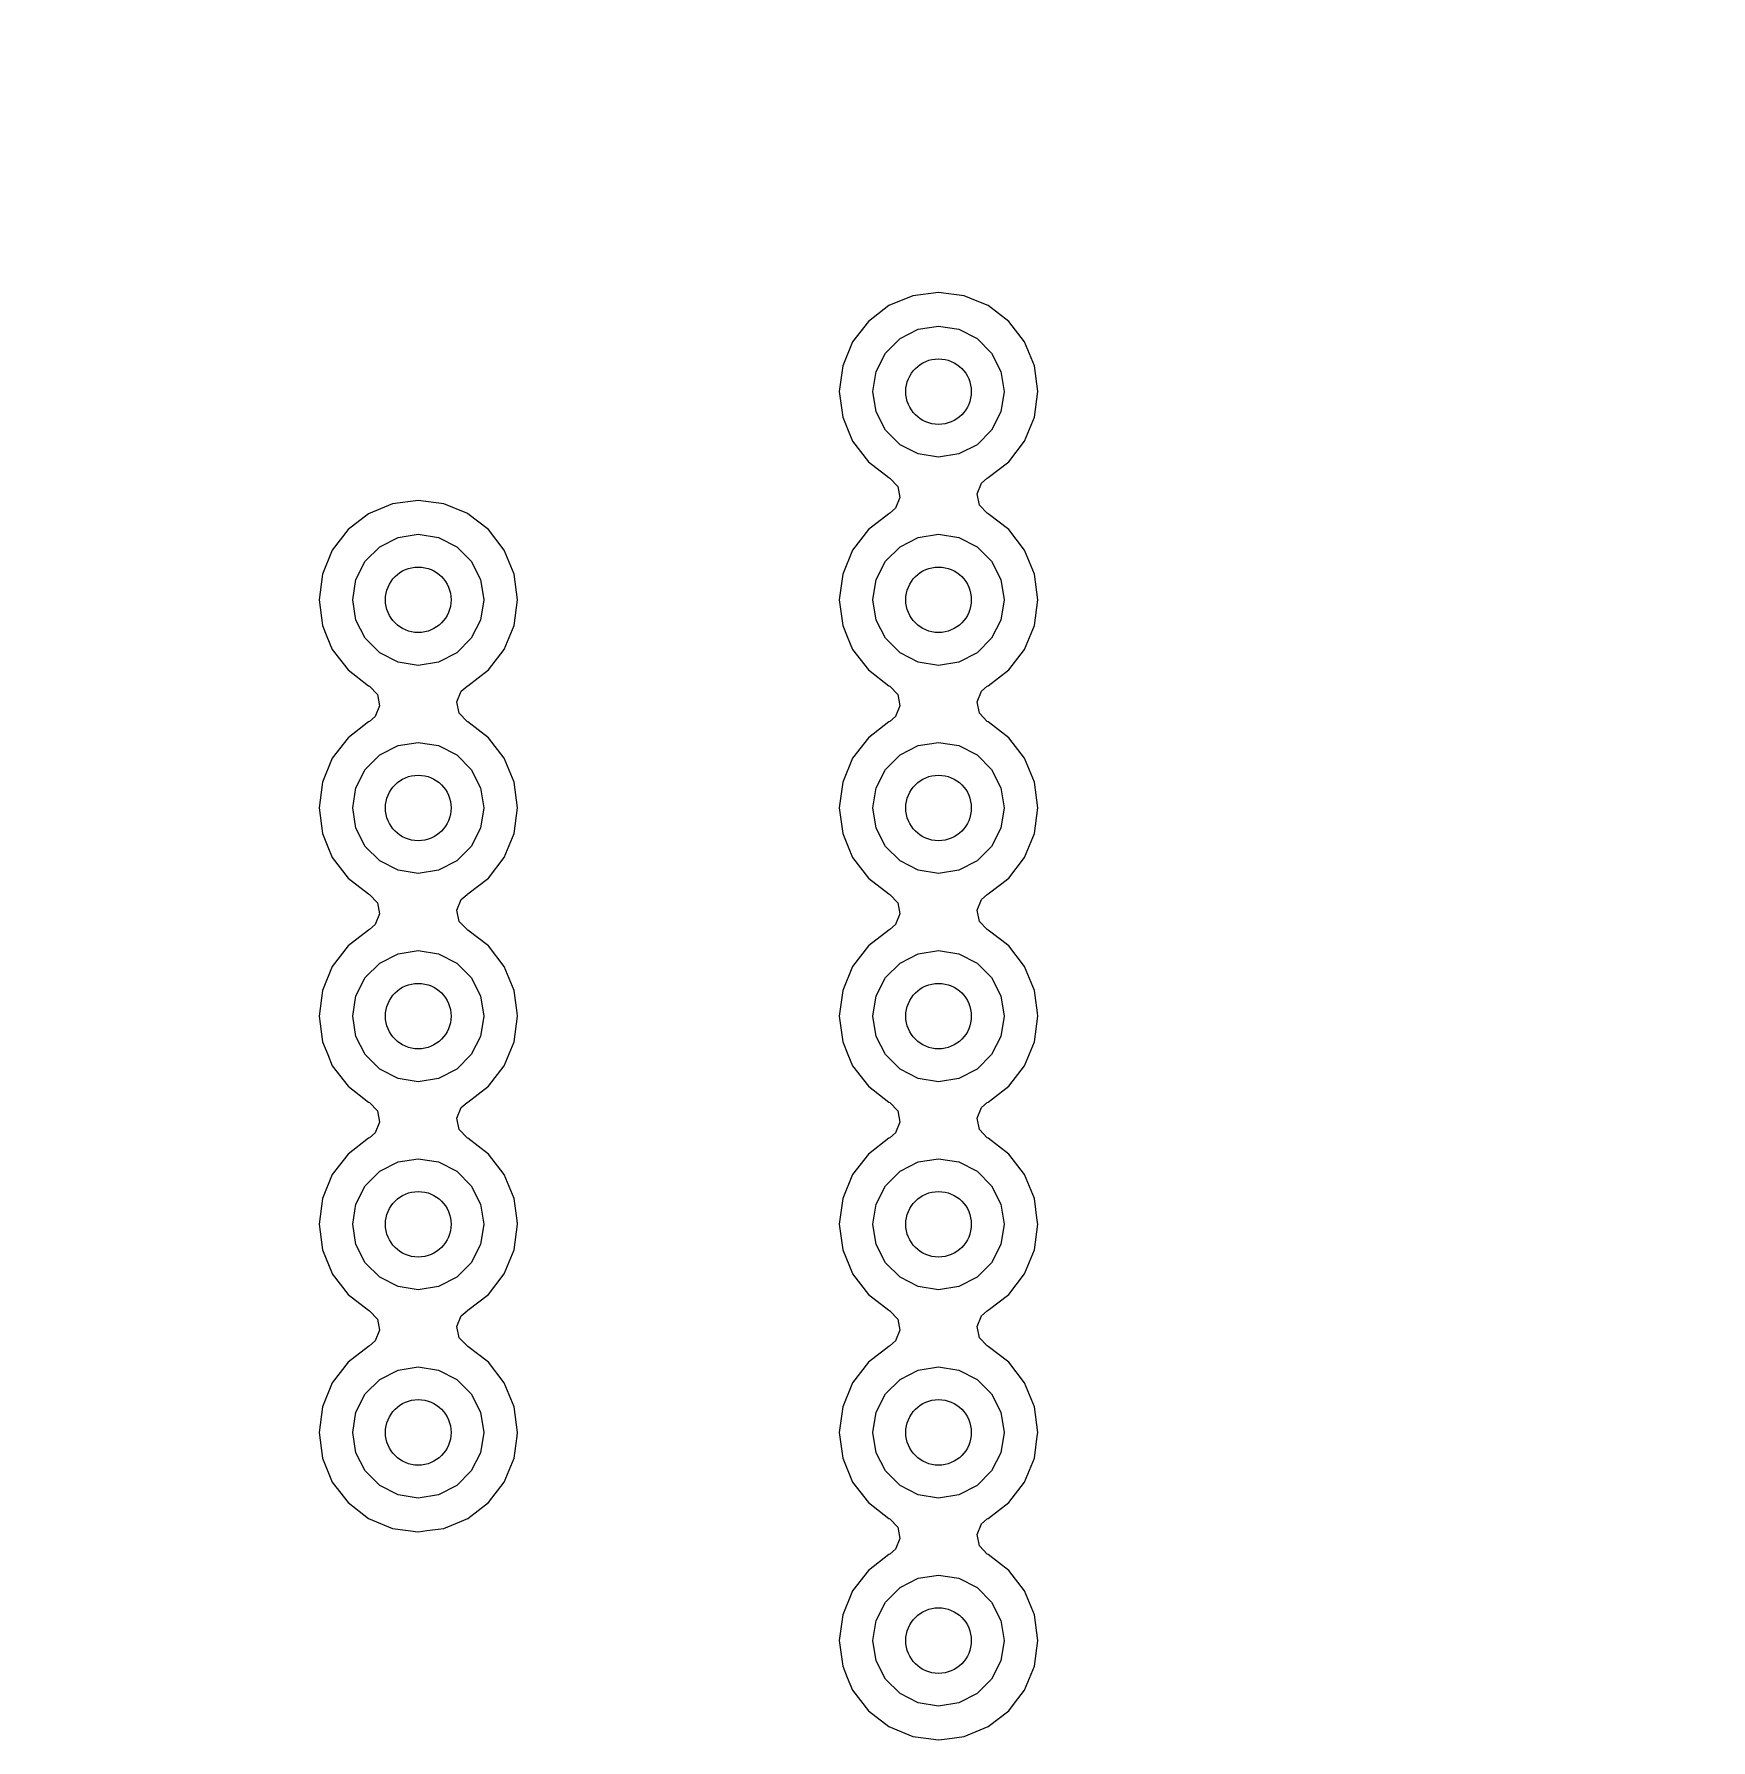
# Model space of a CAD drawing. Extents: x 116 to 183, y -128 to -37.6.
# Drawn here: x 128.21 to 138.44, y -74.01 to -63.6 of the extents above; entities that cross this region are included whole.
import ezdxf

# ---------------------------------------------------------------- set-up
doc = ezdxf.new("R2010")
doc.units = 0
doc.layers.add('BLACK', color=7, linetype='CONTINUOUS')

msp = doc.modelspace()

# ---------------------------------------------------------------- linework, layer by layer
at = {"layer": 'BLACK', "linetype": 'CONTINUOUS'}
for p, q in [((133.574237, -65.200956), (133.42816, -65.261463)), ((133.574239, -65.200955), (133.574237, -65.200956)), ((133.730999, -65.180318), (133.574239, -65.200955)), ((133.731001, -65.180318), (133.730999, -65.180318)), ((133.88776, -65.200955), (133.731001, -65.180318)), ((133.887762, -65.200956), (133.88776, -65.200955)), ((133.955852, -65.22916), (133.887762, -65.200956)), ((134.033841, -65.261464), (133.955852, -65.22916)), ((133.42816, -65.261463), (133.302718, -65.357718)), ((134.159282, -65.357718), (134.033841, -65.261464)), ((133.302718, -65.357718), (133.206463, -65.48316)), ((133.495886, -65.462393), (133.607393, -65.405577)), ((133.607393, -65.405577), (133.731, -65.386)), ((133.731, -65.386), (133.854607, -65.405577)), ((133.854607, -65.405577), (133.966114, -65.462393)), ((134.255536, -65.483159), (134.159282, -65.357718)), ((133.206463, -65.48316), (133.145956, -65.629237)), ((133.350577, -65.662393), (133.407393, -65.550886)), ((133.407393, -65.550886), (133.495886, -65.462393)), ((133.966114, -65.462393), (134.054607, -65.550886)), ((134.054607, -65.550886), (134.111423, -65.662393)), ((134.316044, -65.629238), (134.255536, -65.483159)), ((133.145955, -65.629239), (133.125318, -65.785998)), ((133.145956, -65.629237), (133.145955, -65.629239)), ((133.331, -65.786), (133.350577, -65.662393)), ((134.111423, -65.662393), (134.131, -65.786)), ((134.336682, -65.786), (134.316044, -65.629238)), ((133.125318, -65.785998), (133.125318, -65.786001)), ((133.125318, -65.786001), (133.145955, -65.94276)), ((133.350577, -65.909607), (133.331, -65.786)), ((134.131, -65.786), (134.111423, -65.909607)), ((134.316044, -65.942762), (134.336682, -65.786)), ((133.145955, -65.94276), (133.145956, -65.942762)), ((133.145956, -65.942762), (133.179383, -66.023463)), ((133.407393, -66.021114), (133.350577, -65.909607)), ((134.111423, -65.909607), (134.054607, -66.021114)), ((134.255536, -66.088841), (134.316044, -65.942762)), ((133.179383, -66.023463), (133.206464, -66.088841)), ((133.495886, -66.109607), (133.407393, -66.021114)), ((134.054607, -66.021114), (133.966114, -66.109607)), ((133.206464, -66.088841), (133.302718, -66.214282)), ((133.607393, -66.166423), (133.495886, -66.109607)), ((133.731, -66.186), (133.607393, -66.166423)), ((133.854607, -66.166423), (133.731, -66.186)), ((133.966114, -66.109607), (133.854607, -66.166423)), ((134.159282, -66.214282), (134.255536, -66.088841)), ((133.302718, -66.214282), (133.428159, -66.310536)), ((134.033841, -66.310536), (134.159282, -66.214282)), ((133.428159, -66.310536), (133.428166, -66.310541)), ((133.428166, -66.310541), (133.433487, -66.313613)), ((133.433487, -66.313613), (133.481703, -66.364179)), ((133.481703, -66.364179), (133.494927, -66.432786)), ((133.967072, -66.409218), (133.993037, -66.344352)), ((133.993037, -66.344352), (134.028515, -66.31361)), ((134.028515, -66.31361), (134.033828, -66.310541)), ((134.033828, -66.310541), (134.033841, -66.310536)), ((130.399237, -66.470956), (130.25316, -66.531463)), ((130.399239, -66.470955), (130.399237, -66.470956)), ((130.555999, -66.450318), (130.399239, -66.470955)), ((130.556001, -66.450318), (130.555999, -66.450318)), ((130.71276, -66.470955), (130.556001, -66.450318)), ((130.712762, -66.470956), (130.71276, -66.470955)), ((130.851412, -66.528387), (130.712762, -66.470956)), ((133.468959, -66.497651), (133.433487, -66.528387)), ((133.494927, -66.432786), (133.468959, -66.497651)), ((133.980298, -66.477825), (133.967072, -66.409218)), ((134.028515, -66.52839), (133.980298, -66.477825)), ((130.25316, -66.531463), (130.127718, -66.627718)), ((130.858841, -66.531464), (130.851412, -66.528387)), ((130.984282, -66.627718), (130.858841, -66.531464)), ((133.428166, -66.531458), (133.302718, -66.627718)), ((133.433487, -66.528387), (133.428166, -66.531458)), ((134.033834, -66.531461), (134.028515, -66.52839)), ((134.033841, -66.531464), (134.033834, -66.531461)), ((134.159282, -66.627718), (134.033841, -66.531464)), ((130.127718, -66.627718), (130.031463, -66.75316)), ((130.320886, -66.732393), (130.432393, -66.675577)), ((130.432393, -66.675577), (130.556, -66.656)), ((130.556, -66.656), (130.679607, -66.675577)), ((130.679607, -66.675577), (130.791114, -66.732393)), ((131.080536, -66.753159), (130.984282, -66.627718)), ((133.302718, -66.627718), (133.206463, -66.75316)), ((133.495886, -66.732393), (133.607393, -66.675577)), ((133.607393, -66.675577), (133.731, -66.656)), ((133.731, -66.656), (133.854607, -66.675577)), ((133.854607, -66.675577), (133.966114, -66.732393)), ((134.255536, -66.753159), (134.159282, -66.627718)), ((130.031463, -66.75316), (129.970956, -66.899237)), ((130.232393, -66.820886), (130.320886, -66.732393)), ((130.791114, -66.732393), (130.879607, -66.820886)), ((131.141044, -66.899238), (131.080536, -66.753159)), ((133.206463, -66.75316), (133.145956, -66.899237)), ((133.407393, -66.820886), (133.495886, -66.732393)), ((133.966114, -66.732393), (134.054607, -66.820886)), ((134.316044, -66.899238), (134.255536, -66.753159)), ((129.970955, -66.899239), (129.950318, -67.055998)), ((129.970956, -66.899237), (129.970955, -66.899239)), ((130.175577, -66.932393), (130.232393, -66.820886)), ((130.879607, -66.820886), (130.936423, -66.932393)), ((131.161682, -67.056), (131.141044, -66.899238)), ((133.145955, -66.899239), (133.125318, -67.055998)), ((133.145956, -66.899237), (133.145955, -66.899239)), ((133.350577, -66.932393), (133.407393, -66.820886)), ((134.054607, -66.820886), (134.111423, -66.932393)), ((134.336682, -67.056), (134.316044, -66.899238)), ((130.156, -67.056), (130.175577, -66.932393)), ((130.936423, -66.932393), (130.956, -67.056)), ((133.331, -67.056), (133.350577, -66.932393)), ((134.111423, -66.932393), (134.131, -67.056)), ((129.950318, -67.055998), (129.950318, -67.056001)), ((129.950318, -67.056001), (129.970955, -67.21276)), ((130.175577, -67.179607), (130.156, -67.056)), ((130.956, -67.056), (130.936423, -67.179607)), ((131.141044, -67.212762), (131.161682, -67.056)), ((133.125318, -67.055998), (133.125318, -67.056001)), ((133.125318, -67.056001), (133.145955, -67.21276)), ((133.350577, -67.179607), (133.331, -67.056)), ((134.131, -67.056), (134.111423, -67.179607)), ((134.316044, -67.212762), (134.336682, -67.056)), ((129.970955, -67.21276), (129.970956, -67.212762)), ((129.970956, -67.212762), (129.998905, -67.280238)), ((130.232393, -67.291114), (130.175577, -67.179607)), ((130.936423, -67.179607), (130.879607, -67.291114)), ((131.080536, -67.358841), (131.141044, -67.212762)), ((133.145955, -67.21276), (133.145956, -67.212762)), ((133.145956, -67.212762), (133.173905, -67.280238)), ((133.407393, -67.291114), (133.350577, -67.179607)), ((134.111423, -67.179607), (134.054607, -67.291114)), ((134.255536, -67.358841), (134.316044, -67.212762)), ((129.998905, -67.280238), (130.031464, -67.358841)), ((130.320886, -67.379607), (130.232393, -67.291114)), ((130.879607, -67.291114), (130.791114, -67.379607)), ((133.173905, -67.280238), (133.206464, -67.358841)), ((133.495886, -67.379607), (133.407393, -67.291114)), ((134.054607, -67.291114), (133.966114, -67.379607)), ((130.031464, -67.358841), (130.127718, -67.484282)), ((130.432393, -67.436423), (130.320886, -67.379607)), ((130.556, -67.456), (130.432393, -67.436423)), ((130.679607, -67.436423), (130.556, -67.456)), ((130.791114, -67.379607), (130.679607, -67.436423)), ((130.984282, -67.484282), (131.080536, -67.358841)), ((133.206464, -67.358841), (133.302718, -67.484282)), ((133.607393, -67.436423), (133.495886, -67.379607)), ((133.731, -67.456), (133.607393, -67.436423)), ((133.854607, -67.436423), (133.731, -67.456)), ((133.966114, -67.379607), (133.854607, -67.436423)), ((134.159282, -67.484282), (134.255536, -67.358841)), ((130.127718, -67.484282), (130.253159, -67.580536)), ((130.858841, -67.580536), (130.984282, -67.484282)), ((133.302718, -67.484282), (133.428159, -67.580536)), ((134.033841, -67.580536), (134.159282, -67.484282)), ((130.253159, -67.580536), (130.253166, -67.580541)), ((130.253166, -67.580541), (130.258487, -67.583613)), ((130.258487, -67.583613), (130.306703, -67.634179)), ((130.306703, -67.634179), (130.319927, -67.702786)), ((130.792072, -67.679218), (130.818037, -67.614352)), ((130.818037, -67.614352), (130.853515, -67.58361)), ((130.853515, -67.58361), (130.858828, -67.580541)), ((130.858828, -67.580541), (130.858841, -67.580536)), ((133.428159, -67.580536), (133.428166, -67.580541)), ((133.428166, -67.580541), (133.433487, -67.583613)), ((133.433487, -67.583613), (133.481703, -67.634179)), ((133.481703, -67.634179), (133.494927, -67.702786)), ((133.967072, -67.679218), (133.993037, -67.614352)), ((133.993037, -67.614352), (134.028515, -67.58361)), ((134.028515, -67.58361), (134.033828, -67.580541)), ((134.033828, -67.580541), (134.033841, -67.580536)), ((130.319927, -67.702786), (130.293959, -67.767651)), ((130.805298, -67.747825), (130.792072, -67.679218)), ((130.853515, -67.79839), (130.805298, -67.747825)), ((133.494927, -67.702786), (133.468959, -67.767651)), ((133.980298, -67.747825), (133.967072, -67.679218)), ((134.028515, -67.79839), (133.980298, -67.747825)), ((130.253166, -67.801458), (130.127718, -67.897718)), ((130.258487, -67.798387), (130.253166, -67.801458)), ((130.293959, -67.767651), (130.258487, -67.798387)), ((130.858834, -67.801461), (130.853515, -67.79839)), ((130.858841, -67.801464), (130.858834, -67.801461)), ((130.984282, -67.897718), (130.858841, -67.801464)), ((133.428166, -67.801458), (133.302718, -67.897718)), ((133.433487, -67.798387), (133.428166, -67.801458)), ((133.468959, -67.767651), (133.433487, -67.798387)), ((134.033834, -67.801461), (134.028515, -67.79839)), ((134.033841, -67.801464), (134.033834, -67.801461)), ((134.159282, -67.897718), (134.033841, -67.801464)), ((130.127718, -67.897718), (130.031463, -68.02316)), ((130.320886, -68.002393), (130.432393, -67.945577)), ((130.432393, -67.945577), (130.556, -67.926)), ((130.556, -67.926), (130.679607, -67.945577)), ((130.679607, -67.945577), (130.791114, -68.002393)), ((131.080536, -68.023159), (130.984282, -67.897718)), ((133.302718, -67.897718), (133.206463, -68.02316)), ((133.495886, -68.002393), (133.607393, -67.945577)), ((133.607393, -67.945577), (133.731, -67.926)), ((133.731, -67.926), (133.854607, -67.945577)), ((133.854607, -67.945577), (133.966114, -68.002393)), ((134.255536, -68.023159), (134.159282, -67.897718)), ((130.031463, -68.02316), (129.970956, -68.169237)), ((130.232393, -68.090886), (130.320886, -68.002393)), ((130.791114, -68.002393), (130.879607, -68.090886)), ((131.141044, -68.169238), (131.080536, -68.023159)), ((133.206463, -68.02316), (133.145956, -68.169237)), ((133.407393, -68.090886), (133.495886, -68.002393)), ((133.966114, -68.002393), (134.054607, -68.090886)), ((134.316044, -68.169238), (134.255536, -68.023159)), ((130.175577, -68.202393), (130.232393, -68.090886)), ((130.879607, -68.090886), (130.936423, -68.202393)), ((133.350577, -68.202393), (133.407393, -68.090886)), ((134.054607, -68.090886), (134.111423, -68.202393)), ((129.970955, -68.169239), (129.950318, -68.325998)), ((129.970956, -68.169237), (129.970955, -68.169239)), ((130.156, -68.326), (130.175577, -68.202393)), ((130.936423, -68.202393), (130.956, -68.326)), ((131.161682, -68.326), (131.141044, -68.169238)), ((133.145955, -68.169239), (133.125318, -68.325998)), ((133.145956, -68.169237), (133.145955, -68.169239)), ((133.331, -68.326), (133.350577, -68.202393)), ((134.111423, -68.202393), (134.131, -68.326)), ((134.336682, -68.326), (134.316044, -68.169238)), ((129.950318, -68.325998), (129.950318, -68.326001)), ((129.950318, -68.326001), (129.970955, -68.48276)), ((130.175577, -68.449607), (130.156, -68.326)), ((130.956, -68.326), (130.936423, -68.449607)), ((131.141044, -68.482762), (131.161682, -68.326)), ((133.125318, -68.325998), (133.125318, -68.326001)), ((133.125318, -68.326001), (133.145955, -68.48276)), ((133.350577, -68.449607), (133.331, -68.326)), ((134.131, -68.326), (134.111423, -68.449607)), ((134.316044, -68.482762), (134.336682, -68.326)), ((130.232393, -68.561114), (130.175577, -68.449607)), ((130.936423, -68.449607), (130.879607, -68.561114)), ((133.407393, -68.561114), (133.350577, -68.449607)), ((134.111423, -68.449607), (134.054607, -68.561114)), ((129.970955, -68.48276), (129.970956, -68.482762)), ((129.970956, -68.482762), (130.004383, -68.563463)), ((130.004383, -68.563463), (130.031464, -68.628841)), ((130.320886, -68.649607), (130.232393, -68.561114)), ((130.879607, -68.561114), (130.791114, -68.649607)), ((131.080536, -68.628841), (131.141044, -68.482762)), ((133.145955, -68.48276), (133.145956, -68.482762)), ((133.145956, -68.482762), (133.179383, -68.563463)), ((133.179383, -68.563463), (133.206464, -68.628841)), ((133.495886, -68.649607), (133.407393, -68.561114)), ((134.054607, -68.561114), (133.966114, -68.649607)), ((134.255536, -68.628841), (134.316044, -68.482762)), ((130.031464, -68.628841), (130.127718, -68.754282)), ((130.432393, -68.706423), (130.320886, -68.649607)), ((130.791114, -68.649607), (130.679607, -68.706423)), ((130.984282, -68.754282), (131.080536, -68.628841)), ((133.206464, -68.628841), (133.302718, -68.754282)), ((133.607393, -68.706423), (133.495886, -68.649607)), ((133.966114, -68.649607), (133.854607, -68.706423)), ((134.159282, -68.754282), (134.255536, -68.628841)), ((130.127718, -68.754282), (130.253159, -68.850536)), ((130.556, -68.726), (130.432393, -68.706423)), ((130.679607, -68.706423), (130.556, -68.726)), ((130.858841, -68.850536), (130.984282, -68.754282)), ((133.302718, -68.754282), (133.428159, -68.850536)), ((133.731, -68.726), (133.607393, -68.706423)), ((133.854607, -68.706423), (133.731, -68.726)), ((134.033841, -68.850536), (134.159282, -68.754282)), ((130.253159, -68.850536), (130.253166, -68.850541)), ((130.253166, -68.850541), (130.258487, -68.853613)), ((130.258487, -68.853613), (130.306703, -68.904179)), ((130.792072, -68.949218), (130.818037, -68.884352)), ((130.818037, -68.884352), (130.853515, -68.85361)), ((130.853515, -68.85361), (130.858828, -68.850541)), ((130.858828, -68.850541), (130.858841, -68.850536)), ((133.428159, -68.850536), (133.428166, -68.850541)), ((133.428166, -68.850541), (133.433487, -68.853613)), ((133.433487, -68.853613), (133.481703, -68.904179)), ((133.967072, -68.949218), (133.993037, -68.884352)), ((133.993037, -68.884352), (134.028515, -68.85361)), ((134.028515, -68.85361), (134.033828, -68.850541)), ((134.033828, -68.850541), (134.033841, -68.850536)), ((130.319927, -68.972786), (130.293959, -69.037651)), ((130.306703, -68.904179), (130.319927, -68.972786)), ((130.805298, -69.017825), (130.792072, -68.949218)), ((133.494927, -68.972786), (133.468959, -69.037651)), ((133.481703, -68.904179), (133.494927, -68.972786)), ((133.980298, -69.017825), (133.967072, -68.949218)), ((130.253166, -69.071458), (130.127718, -69.167718)), ((130.258487, -69.068387), (130.253166, -69.071458)), ((130.293959, -69.037651), (130.258487, -69.068387)), ((130.853515, -69.06839), (130.805298, -69.017825)), ((130.858834, -69.071461), (130.853515, -69.06839)), ((130.858841, -69.071464), (130.858834, -69.071461)), ((130.984282, -69.167718), (130.858841, -69.071464)), ((133.428166, -69.071458), (133.302718, -69.167718)), ((133.433487, -69.068387), (133.428166, -69.071458)), ((133.468959, -69.037651), (133.433487, -69.068387)), ((134.028515, -69.06839), (133.980298, -69.017825)), ((134.033834, -69.071461), (134.028515, -69.06839)), ((134.033841, -69.071464), (134.033834, -69.071461)), ((134.159282, -69.167718), (134.033841, -69.071464)), ((130.127718, -69.167718), (130.031463, -69.29316)), ((130.432393, -69.215577), (130.556, -69.196)), ((130.556, -69.196), (130.679607, -69.215577)), ((131.080536, -69.293159), (130.984282, -69.167718)), ((133.302718, -69.167718), (133.206463, -69.29316)), ((133.607393, -69.215577), (133.731, -69.196)), ((133.731, -69.196), (133.854607, -69.215577)), ((134.255536, -69.293159), (134.159282, -69.167718)), ((130.031463, -69.29316), (129.970956, -69.439237)), ((130.232393, -69.360886), (130.320886, -69.272393)), ((130.320886, -69.272393), (130.432393, -69.215577)), ((130.679607, -69.215577), (130.791114, -69.272393)), ((130.791114, -69.272393), (130.879607, -69.360886)), ((131.141044, -69.439238), (131.080536, -69.293159)), ((133.206463, -69.29316), (133.145956, -69.439237)), ((133.407393, -69.360886), (133.495886, -69.272393)), ((133.495886, -69.272393), (133.607393, -69.215577)), ((133.854607, -69.215577), (133.966114, -69.272393)), ((133.966114, -69.272393), (134.054607, -69.360886)), ((134.316044, -69.439238), (134.255536, -69.293159)), ((130.175577, -69.472393), (130.232393, -69.360886)), ((130.879607, -69.360886), (130.936423, -69.472393)), ((133.350577, -69.472393), (133.407393, -69.360886)), ((134.054607, -69.360886), (134.111423, -69.472393)), ((129.970955, -69.439239), (129.950318, -69.595998)), ((129.970956, -69.439237), (129.970955, -69.439239)), ((130.156, -69.596), (130.175577, -69.472393)), ((130.936423, -69.472393), (130.956, -69.596)), ((131.141044, -69.439239), (131.141044, -69.439238)), ((131.158978, -69.575464), (131.141044, -69.439239)), ((133.145955, -69.439239), (133.125318, -69.595998)), ((133.145956, -69.439237), (133.145955, -69.439239)), ((133.331, -69.596), (133.350577, -69.472393)), ((134.111423, -69.472393), (134.131, -69.596)), ((134.316044, -69.439239), (134.316044, -69.439238)), ((134.333978, -69.575464), (134.316044, -69.439239)), ((129.950318, -69.595998), (129.950318, -69.596001)), ((129.950318, -69.596001), (129.970955, -69.75276)), ((130.175577, -69.719607), (130.156, -69.596)), ((130.956, -69.596), (130.936423, -69.719607)), ((131.141044, -69.752762), (131.161682, -69.596)), ((131.161682, -69.596), (131.158978, -69.575464)), ((133.125318, -69.595998), (133.125318, -69.596001)), ((133.125318, -69.596001), (133.145955, -69.75276)), ((133.350577, -69.719607), (133.331, -69.596)), ((134.131, -69.596), (134.111423, -69.719607)), ((134.316044, -69.752762), (134.336682, -69.596)), ((134.336682, -69.596), (134.333978, -69.575464)), ((130.232393, -69.831114), (130.175577, -69.719607)), ((130.936423, -69.719607), (130.879607, -69.831114)), ((133.407393, -69.831114), (133.350577, -69.719607)), ((134.111423, -69.719607), (134.054607, -69.831114)), ((129.970955, -69.75276), (129.970956, -69.752762)), ((129.970956, -69.752762), (130.003342, -69.83095)), ((131.080536, -69.898841), (131.141044, -69.752762)), ((133.145955, -69.75276), (133.145956, -69.752762)), ((133.145956, -69.752762), (133.178342, -69.83095)), ((134.255536, -69.898841), (134.316044, -69.752762)), ((130.003342, -69.83095), (130.031464, -69.898841)), ((130.031464, -69.898841), (130.127718, -70.024282)), ((130.320886, -69.919607), (130.232393, -69.831114)), ((130.432393, -69.976423), (130.320886, -69.919607)), ((130.791114, -69.919607), (130.679607, -69.976423)), ((130.879607, -69.831114), (130.791114, -69.919607)), ((130.984282, -70.024282), (131.080536, -69.898841)), ((133.178342, -69.83095), (133.206464, -69.898841)), ((133.206464, -69.898841), (133.302718, -70.024282)), ((133.495886, -69.919607), (133.407393, -69.831114)), ((133.607393, -69.976423), (133.495886, -69.919607)), ((133.966114, -69.919607), (133.854607, -69.976423)), ((134.054607, -69.831114), (133.966114, -69.919607)), ((134.159282, -70.024282), (134.255536, -69.898841)), ((130.127718, -70.024282), (130.253159, -70.120536)), ((130.556, -69.996), (130.432393, -69.976423)), ((130.679607, -69.976423), (130.556, -69.996)), ((130.858841, -70.120536), (130.984282, -70.024282)), ((133.302718, -70.024282), (133.428159, -70.120536)), ((133.731, -69.996), (133.607393, -69.976423)), ((133.854607, -69.976423), (133.731, -69.996)), ((134.060607, -70.099998), (134.159282, -70.024282)), ((130.253159, -70.120536), (130.253166, -70.120541)), ((130.253166, -70.120541), (130.258487, -70.123613)), ((130.258487, -70.123613), (130.306703, -70.174179)), ((130.818037, -70.154352), (130.853515, -70.12361)), ((130.853515, -70.12361), (130.858828, -70.120541)), ((130.858828, -70.120541), (130.858841, -70.120536)), ((133.428159, -70.120536), (133.428166, -70.120541)), ((133.428166, -70.120541), (133.433487, -70.123613)), ((133.433487, -70.123613), (133.481703, -70.174179)), ((133.993037, -70.154352), (134.028515, -70.12361)), ((134.028515, -70.12361), (134.033828, -70.120541)), ((134.033828, -70.120541), (134.033841, -70.120536)), ((134.033841, -70.120536), (134.060607, -70.099998)), ((130.319927, -70.242786), (130.293959, -70.307651)), ((130.306703, -70.174179), (130.319927, -70.242786)), ((130.792072, -70.219218), (130.818037, -70.154352)), ((130.805298, -70.287825), (130.792072, -70.219218)), ((133.494927, -70.242786), (133.468959, -70.307651)), ((133.481703, -70.174179), (133.494927, -70.242786)), ((133.967072, -70.219218), (133.993037, -70.154352)), ((133.980298, -70.287825), (133.967072, -70.219218)), ((130.253166, -70.341458), (130.127718, -70.437718)), ((130.258487, -70.338387), (130.253166, -70.341458)), ((130.293959, -70.307651), (130.258487, -70.338387)), ((130.853515, -70.33839), (130.805298, -70.287825)), ((130.858834, -70.341461), (130.853515, -70.33839)), ((130.858841, -70.341464), (130.858834, -70.341461)), ((130.984282, -70.437718), (130.858841, -70.341464)), ((133.428166, -70.341458), (133.302718, -70.437718)), ((133.433487, -70.338387), (133.428166, -70.341458)), ((133.468959, -70.307651), (133.433487, -70.338387)), ((134.028515, -70.33839), (133.980298, -70.287825)), ((134.033834, -70.341461), (134.028515, -70.33839)), ((134.033841, -70.341464), (134.033834, -70.341461)), ((134.159282, -70.437718), (134.033841, -70.341464)), ((130.127718, -70.437718), (130.031463, -70.56316)), ((131.080536, -70.563159), (130.984282, -70.437718)), ((133.302718, -70.437718), (133.206463, -70.56316)), ((134.255536, -70.563159), (134.159282, -70.437718)), ((130.232393, -70.630886), (130.320886, -70.542393)), ((130.320886, -70.542393), (130.432393, -70.485577)), ((130.432393, -70.485577), (130.556, -70.466)), ((130.556, -70.466), (130.679607, -70.485577)), ((130.679607, -70.485577), (130.791114, -70.542393)), ((130.791114, -70.542393), (130.879607, -70.630886)), ((133.407393, -70.630886), (133.495886, -70.542393)), ((133.495886, -70.542393), (133.607393, -70.485577)), ((133.607393, -70.485577), (133.731, -70.466)), ((133.731, -70.466), (133.854607, -70.485577)), ((133.854607, -70.485577), (133.966114, -70.542393)), ((133.966114, -70.542393), (134.054607, -70.630886)), ((130.031463, -70.56316), (129.970956, -70.709237)), ((130.175577, -70.742393), (130.232393, -70.630886)), ((130.879607, -70.630886), (130.936423, -70.742393)), ((131.141044, -70.709238), (131.080536, -70.563159)), ((133.206463, -70.56316), (133.145956, -70.709237)), ((133.350577, -70.742393), (133.407393, -70.630886)), ((134.054607, -70.630886), (134.111423, -70.742393)), ((134.316044, -70.709238), (134.255536, -70.563159)), ((129.970955, -70.709239), (129.950318, -70.865998)), ((129.970956, -70.709237), (129.970955, -70.709239)), ((130.156, -70.866), (130.175577, -70.742393)), ((130.936423, -70.742393), (130.956, -70.866)), ((131.141044, -70.709239), (131.141044, -70.709238)), ((131.158685, -70.843238), (131.141044, -70.709239)), ((133.145955, -70.709239), (133.125318, -70.865998)), ((133.145956, -70.709237), (133.145955, -70.709239)), ((133.331, -70.866), (133.350577, -70.742393)), ((134.111423, -70.742393), (134.131, -70.866)), ((134.316044, -70.709239), (134.316044, -70.709238)), ((134.333685, -70.843238), (134.316044, -70.709239)), ((129.950318, -70.865998), (129.950318, -70.866001)), ((129.950318, -70.866001), (129.970955, -71.02276)), ((130.175577, -70.989607), (130.156, -70.866)), ((130.956, -70.866), (130.936423, -70.989607)), ((131.141044, -71.022762), (131.161682, -70.866)), ((131.161682, -70.866), (131.158685, -70.843238)), ((133.125318, -70.865998), (133.125318, -70.866001)), ((133.125318, -70.866001), (133.145955, -71.02276)), ((133.350577, -70.989607), (133.331, -70.866)), ((134.131, -70.866), (134.111423, -70.989607)), ((134.316044, -71.022762), (134.336682, -70.866)), ((134.336682, -70.866), (134.333685, -70.843238)), ((129.970955, -71.02276), (129.970956, -71.022762)), ((129.970956, -71.022762), (130.03071, -71.167022)), ((130.232393, -71.101114), (130.175577, -70.989607)), ((130.936423, -70.989607), (130.879607, -71.101114)), ((131.080536, -71.168841), (131.141044, -71.022762)), ((133.145955, -71.02276), (133.145956, -71.022762)), ((133.145956, -71.022762), (133.20571, -71.167022)), ((133.407393, -71.101114), (133.350577, -70.989607)), ((134.111423, -70.989607), (134.054607, -71.101114)), ((134.255536, -71.168841), (134.316044, -71.022762)), ((130.03071, -71.167022), (130.031464, -71.168841)), ((130.031464, -71.168841), (130.127718, -71.294282)), ((130.320886, -71.189607), (130.232393, -71.101114)), ((130.879607, -71.101114), (130.791114, -71.189607)), ((130.984282, -71.294282), (131.080536, -71.168841)), ((133.20571, -71.167022), (133.206464, -71.168841)), ((133.206464, -71.168841), (133.302718, -71.294282)), ((133.495886, -71.189607), (133.407393, -71.101114)), ((134.054607, -71.101114), (133.966114, -71.189607)), ((134.159282, -71.294282), (134.255536, -71.168841)), ((130.432393, -71.246423), (130.320886, -71.189607)), ((130.556, -71.266), (130.432393, -71.246423)), ((130.679607, -71.246423), (130.556, -71.266)), ((130.791114, -71.189607), (130.679607, -71.246423)), ((133.607393, -71.246423), (133.495886, -71.189607)), ((133.731, -71.266), (133.607393, -71.246423)), ((133.854607, -71.246423), (133.731, -71.266)), ((133.966114, -71.189607), (133.854607, -71.246423)), ((130.127718, -71.294282), (130.253159, -71.390536)), ((130.253159, -71.390536), (130.253166, -71.390541)), ((130.253166, -71.390541), (130.258487, -71.393613)), ((130.853515, -71.39361), (130.858828, -71.390541)), ((130.858828, -71.390541), (130.858841, -71.390536)), ((130.858841, -71.390536), (130.984282, -71.294282)), ((133.302718, -71.294282), (133.428159, -71.390536)), ((133.428159, -71.390536), (133.428166, -71.390541)), ((133.428166, -71.390541), (133.433487, -71.393613)), ((134.028515, -71.39361), (134.033828, -71.390541)), ((134.033828, -71.390541), (134.033841, -71.390536)), ((134.033841, -71.390536), (134.159282, -71.294282)), ((130.258487, -71.393613), (130.306703, -71.444179)), ((130.306703, -71.444179), (130.319927, -71.512786)), ((130.792072, -71.489218), (130.818037, -71.424352)), ((130.805298, -71.557825), (130.792072, -71.489218)), ((130.818037, -71.424352), (130.853515, -71.39361)), ((133.433487, -71.393613), (133.481703, -71.444179)), ((133.481703, -71.444179), (133.494927, -71.512786)), ((133.967072, -71.489218), (133.993037, -71.424352)), ((133.980298, -71.557825), (133.967072, -71.489218)), ((133.993037, -71.424352), (134.028515, -71.39361)), ((130.293959, -71.577651), (130.258487, -71.608387)), ((130.319927, -71.512786), (130.293959, -71.577651)), ((130.853515, -71.60839), (130.805298, -71.557825)), ((133.468959, -71.577651), (133.433487, -71.608387)), ((133.494927, -71.512786), (133.468959, -71.577651)), ((134.028515, -71.60839), (133.980298, -71.557825)), ((130.253166, -71.611458), (130.127718, -71.707718)), ((130.258487, -71.608387), (130.253166, -71.611458)), ((130.858834, -71.611461), (130.853515, -71.60839)), ((130.858841, -71.611464), (130.858834, -71.611461)), ((130.984282, -71.707718), (130.858841, -71.611464)), ((133.428166, -71.611458), (133.302718, -71.707718)), ((133.433487, -71.608387), (133.428166, -71.611458)), ((134.033834, -71.611461), (134.028515, -71.60839)), ((134.033841, -71.611464), (134.033834, -71.611461)), ((134.159282, -71.707718), (134.033841, -71.611464)), ((130.127718, -71.707718), (130.031463, -71.83316)), ((130.320886, -71.812393), (130.432393, -71.755577)), ((130.432393, -71.755577), (130.556, -71.736)), ((130.556, -71.736), (130.679607, -71.755577)), ((130.679607, -71.755577), (130.791114, -71.812393)), ((131.080536, -71.833159), (130.984282, -71.707718)), ((133.302718, -71.707718), (133.206463, -71.83316)), ((133.495886, -71.812393), (133.607393, -71.755577)), ((133.607393, -71.755577), (133.731, -71.736)), ((133.731, -71.736), (133.854607, -71.755577)), ((133.854607, -71.755577), (133.966114, -71.812393)), ((134.255536, -71.833159), (134.159282, -71.707718)), ((130.031463, -71.83316), (129.970956, -71.979237)), ((130.175577, -72.012393), (130.232393, -71.900886)), ((130.232393, -71.900886), (130.320886, -71.812393)), ((130.791114, -71.812393), (130.879607, -71.900886)), ((130.879607, -71.900886), (130.936423, -72.012393)), ((131.141044, -71.979238), (131.080536, -71.833159)), ((133.206463, -71.83316), (133.145956, -71.979237)), ((133.350577, -72.012393), (133.407393, -71.900886)), ((133.407393, -71.900886), (133.495886, -71.812393)), ((133.966114, -71.812393), (134.054607, -71.900886)), ((134.054607, -71.900886), (134.111423, -72.012393)), ((134.316044, -71.979238), (134.255536, -71.833159)), ((129.970955, -71.979239), (129.950318, -72.135998)), ((129.970956, -71.979237), (129.970955, -71.979239)), ((130.156, -72.136), (130.175577, -72.012393)), ((130.936423, -72.012393), (130.956, -72.136)), ((131.141044, -71.979239), (131.141044, -71.979238)), ((131.161682, -72.135998), (131.141044, -71.979239)), ((133.145955, -71.979239), (133.125318, -72.135998)), ((133.145956, -71.979237), (133.145955, -71.979239)), ((133.331, -72.136), (133.350577, -72.012393)), ((134.111423, -72.012393), (134.131, -72.136)), ((134.316044, -71.979239), (134.316044, -71.979238)), ((134.336682, -72.135998), (134.316044, -71.979239)), ((129.950318, -72.135998), (129.950318, -72.136001)), ((129.950318, -72.136001), (129.970955, -72.29276)), ((130.175577, -72.259607), (130.156, -72.136)), ((130.956, -72.136), (130.936423, -72.259607)), ((131.141044, -72.292762), (131.158731, -72.158416)), ((131.158731, -72.158416), (131.161682, -72.136001)), ((131.161682, -72.136001), (131.161682, -72.135998)), ((133.125318, -72.135998), (133.125318, -72.136001)), ((133.125318, -72.136001), (133.145955, -72.29276)), ((133.350577, -72.259607), (133.331, -72.136)), ((134.131, -72.136), (134.111423, -72.259607)), ((134.316044, -72.292762), (134.333731, -72.158416)), ((134.333731, -72.158416), (134.336682, -72.136001)), ((134.336682, -72.136001), (134.336682, -72.135998)), ((129.970955, -72.29276), (129.970956, -72.292762)), ((129.970956, -72.292762), (130.031464, -72.438841)), ((130.232393, -72.371114), (130.175577, -72.259607)), ((130.936423, -72.259607), (130.879607, -72.371114)), ((131.080536, -72.438841), (131.141044, -72.292762)), ((133.145955, -72.29276), (133.145956, -72.292762)), ((133.145956, -72.292762), (133.206464, -72.438841)), ((133.407393, -72.371114), (133.350577, -72.259607)), ((134.111423, -72.259607), (134.054607, -72.371114)), ((134.255536, -72.438841), (134.316044, -72.292762)), ((130.320886, -72.459607), (130.232393, -72.371114)), ((130.879607, -72.371114), (130.791114, -72.459607)), ((133.495886, -72.459607), (133.407393, -72.371114)), ((134.054607, -72.371114), (133.966114, -72.459607)), ((130.031464, -72.438841), (130.127718, -72.564282)), ((130.432393, -72.516423), (130.320886, -72.459607)), ((130.556, -72.536), (130.432393, -72.516423)), ((130.679607, -72.516423), (130.556, -72.536)), ((130.791114, -72.459607), (130.679607, -72.516423)), ((130.984282, -72.564282), (131.080536, -72.438841)), ((133.206464, -72.438841), (133.302718, -72.564282)), ((133.607393, -72.516423), (133.495886, -72.459607)), ((133.731, -72.536), (133.607393, -72.516423)), ((133.854607, -72.516423), (133.731, -72.536)), ((133.966114, -72.459607), (133.854607, -72.516423)), ((134.159282, -72.564282), (134.255536, -72.438841)), ((130.127718, -72.564282), (130.253159, -72.660536)), ((130.858841, -72.660536), (130.984282, -72.564282)), ((133.302718, -72.564282), (133.428159, -72.660536)), ((134.033841, -72.660536), (134.159282, -72.564282)), ((130.253159, -72.660536), (130.399238, -72.721044)), ((130.399238, -72.721044), (130.477619, -72.731363)), ((130.477619, -72.731363), (130.555999, -72.741682)), ((130.555999, -72.741682), (130.556, -72.741682)), ((130.556, -72.741682), (130.556001, -72.741682)), ((130.556001, -72.741682), (130.608254, -72.734802)), ((130.608254, -72.734802), (130.712762, -72.721044)), ((130.712762, -72.721044), (130.858841, -72.660536)), ((133.428159, -72.660536), (133.428166, -72.660541)), ((133.428166, -72.660541), (133.433487, -72.663613)), ((133.433487, -72.663613), (133.481703, -72.714179)), ((133.481703, -72.714179), (133.494927, -72.782786)), ((133.967072, -72.759218), (133.993037, -72.694352)), ((133.993037, -72.694352), (134.028515, -72.66361)), ((134.028515, -72.66361), (134.033828, -72.660541)), ((134.033828, -72.660541), (134.033841, -72.660536)), ((133.468959, -72.847651), (133.433487, -72.878387)), ((133.494927, -72.782786), (133.468959, -72.847651)), ((133.980298, -72.827825), (133.967072, -72.759218)), ((134.028515, -72.87839), (133.980298, -72.827825)), ((133.428166, -72.881458), (133.302718, -72.977718)), ((133.433487, -72.878387), (133.428166, -72.881458)), ((134.033834, -72.881461), (134.028515, -72.87839)), ((134.033841, -72.881464), (134.033834, -72.881461)), ((134.159282, -72.977718), (134.033841, -72.881464)), ((133.302718, -72.977718), (133.206463, -73.10316)), ((133.495886, -73.082393), (133.607393, -73.025577)), ((133.607393, -73.025577), (133.731, -73.006)), ((133.731, -73.006), (133.854607, -73.025577)), ((133.854607, -73.025577), (133.966114, -73.082393)), ((134.255536, -73.103159), (134.159282, -72.977718)), ((133.206463, -73.10316), (133.145956, -73.249237)), ((133.407393, -73.170886), (133.495886, -73.082393)), ((133.966114, -73.082393), (134.054607, -73.170886)), ((134.316044, -73.249238), (134.255536, -73.103159)), ((133.145955, -73.249239), (133.125318, -73.405998)), ((133.145956, -73.249237), (133.145955, -73.249239)), ((133.350577, -73.282393), (133.407393, -73.170886)), ((134.054607, -73.170886), (134.111423, -73.282393)), ((134.336682, -73.406), (134.316044, -73.249238)), ((133.331, -73.406), (133.350577, -73.282393)), ((134.111423, -73.282393), (134.131, -73.406)), ((133.125318, -73.405998), (133.125318, -73.406001)), ((133.125318, -73.406001), (133.145955, -73.56276)), ((133.350577, -73.529607), (133.331, -73.406)), ((134.131, -73.406), (134.111423, -73.529607)), ((134.316044, -73.562762), (134.336682, -73.406)), ((133.145955, -73.56276), (133.145956, -73.562762)), ((133.145956, -73.562762), (133.173905, -73.630238)), ((133.407393, -73.641114), (133.350577, -73.529607)), ((134.111423, -73.529607), (134.054607, -73.641114)), ((134.255536, -73.708841), (134.316044, -73.562762)), ((133.173905, -73.630238), (133.206464, -73.708841)), ((133.495886, -73.729607), (133.407393, -73.641114)), ((134.054607, -73.641114), (133.966114, -73.729607)), ((133.206464, -73.708841), (133.302718, -73.834282)), ((133.607393, -73.786423), (133.495886, -73.729607)), ((133.966114, -73.729607), (133.854607, -73.786423)), ((134.195564, -73.786998), (134.255536, -73.708841)), ((133.302718, -73.834282), (133.428159, -73.930536)), ((133.731, -73.806), (133.607393, -73.786423)), ((133.854607, -73.786423), (133.731, -73.806)), ((134.033841, -73.930536), (134.159282, -73.834282)), ((134.159282, -73.834282), (134.195564, -73.786998)), ((133.428159, -73.930536), (133.574238, -73.991044)), ((133.574238, -73.991044), (133.652619, -74.001363)), ((133.783254, -74.004802), (133.887762, -73.991044)), ((133.887762, -73.991044), (134.033841, -73.930536)), ((133.652619, -74.001363), (133.730999, -74.011682)), ((133.730999, -74.011682), (133.731, -74.011682)), ((133.731, -74.011682), (133.731001, -74.011682)), ((133.731001, -74.011682), (133.783254, -74.004802))]:
    msp.add_line(p, q, dxfattribs=at)
at = {"layer": 'BLACK'}
for centre in [(133.731, -65.786), (130.556, -67.056), (133.731, -67.056), (130.556, -68.326), (133.731, -68.326), (130.556, -69.596), (133.731, -69.596), (130.556, -70.866), (133.731, -70.866), (130.556, -72.136), (133.731, -72.136), (133.731, -73.406)]:
    msp.add_circle(centre, 0.2, dxfattribs=at)
msp.add_arc((149.450502, -71.074296), 33.5, 0, 180, dxfattribs=at)

doc.saveas('drawing.dxf')
